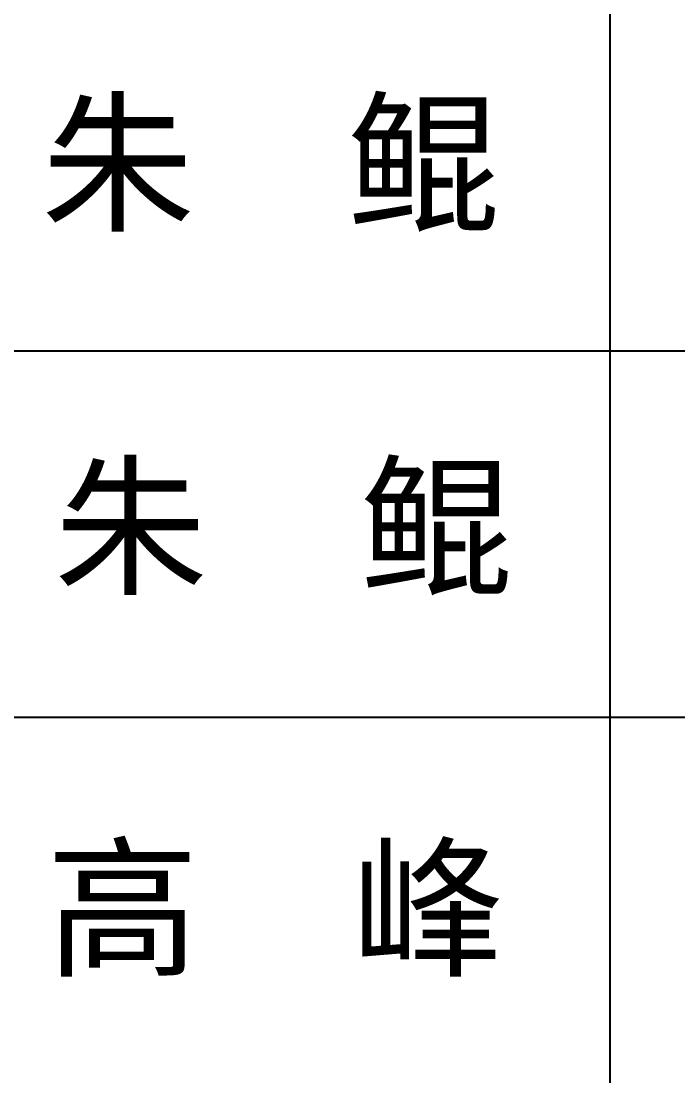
# Model space of a CAD drawing. Extents: x -21908402 to 2681150, y 103181 to 5079726.
# Drawn here: x 1448347 to 1449589, y 476558 to 478553 of the extents above; entities that cross this region are included whole.
import ezdxf

# ---------------------------------------------------------------- set-up
doc = ezdxf.new("R2010")
doc.units = 0
doc.header["$LTSCALE"] = 1000
doc.layers.add('PUB_TITLE', color=4, linetype='Continuous')
doc.layers.add('签名', color=255, linetype='Continuous')
doc.styles.add('-黑体', font='simhei.ttf', dxfattribs={"width": 0.8})

# ---------------------------------------------------------------- blocks, each defined once
blk = doc.blocks.new('GFDD')
at = {"layer": 'PUB_TITLE', "color": 4}
for p, q in [((1625296.2, 395093.6), (1625296.2, 405593.6)), ((1619746.2, 401093.6), (1627996.2, 401093.6)), ((1619746.2, 399593.6), (1627996.2, 399593.6))]:
    blk.add_line(p, q, dxfattribs=at)
at = {"layer": '签名', "linetype": 'Continuous', "style": '-黑体'}
for s, p in [('朱  鲲', (1622968, 401631.4)), ('朱  鲲', (1623020.6, 400143.1)), ('高  峰', (1622988.4, 398580.8))]:
    blk.add_text(s, height=459, dxfattribs=at).set_placement(p)

msp = doc.modelspace()

# ---------------------------------------------------------------- block references
at = {"layer": 'PUB_TITLE', "xscale": 0.4620000000286382, "yscale": 0.4619999999958964, "zscale": 0.4620000000000001}
msp.add_blockref('GFDD', (698573.8, 292624.3), dxfattribs=at)

doc.saveas('drawing.dxf')
